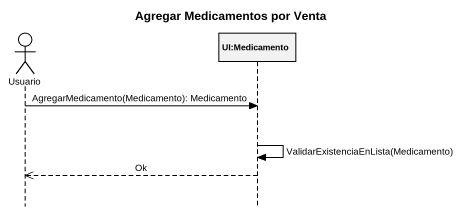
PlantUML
@startuml
title Agregar Medicamentos por Venta
hide footbox
actor Usuario
participant "UI:Medicamento" as UI_Medicamento

Usuario -> UI_Medicamento : AgregarMedicamento(Medicamento): Medicamento
UI_Medicamento -> UI_Medicamento : ValidarExistenciaEnLista(Medicamento)
UI_Medicamento -->> Usuario : Ok
@enduml
